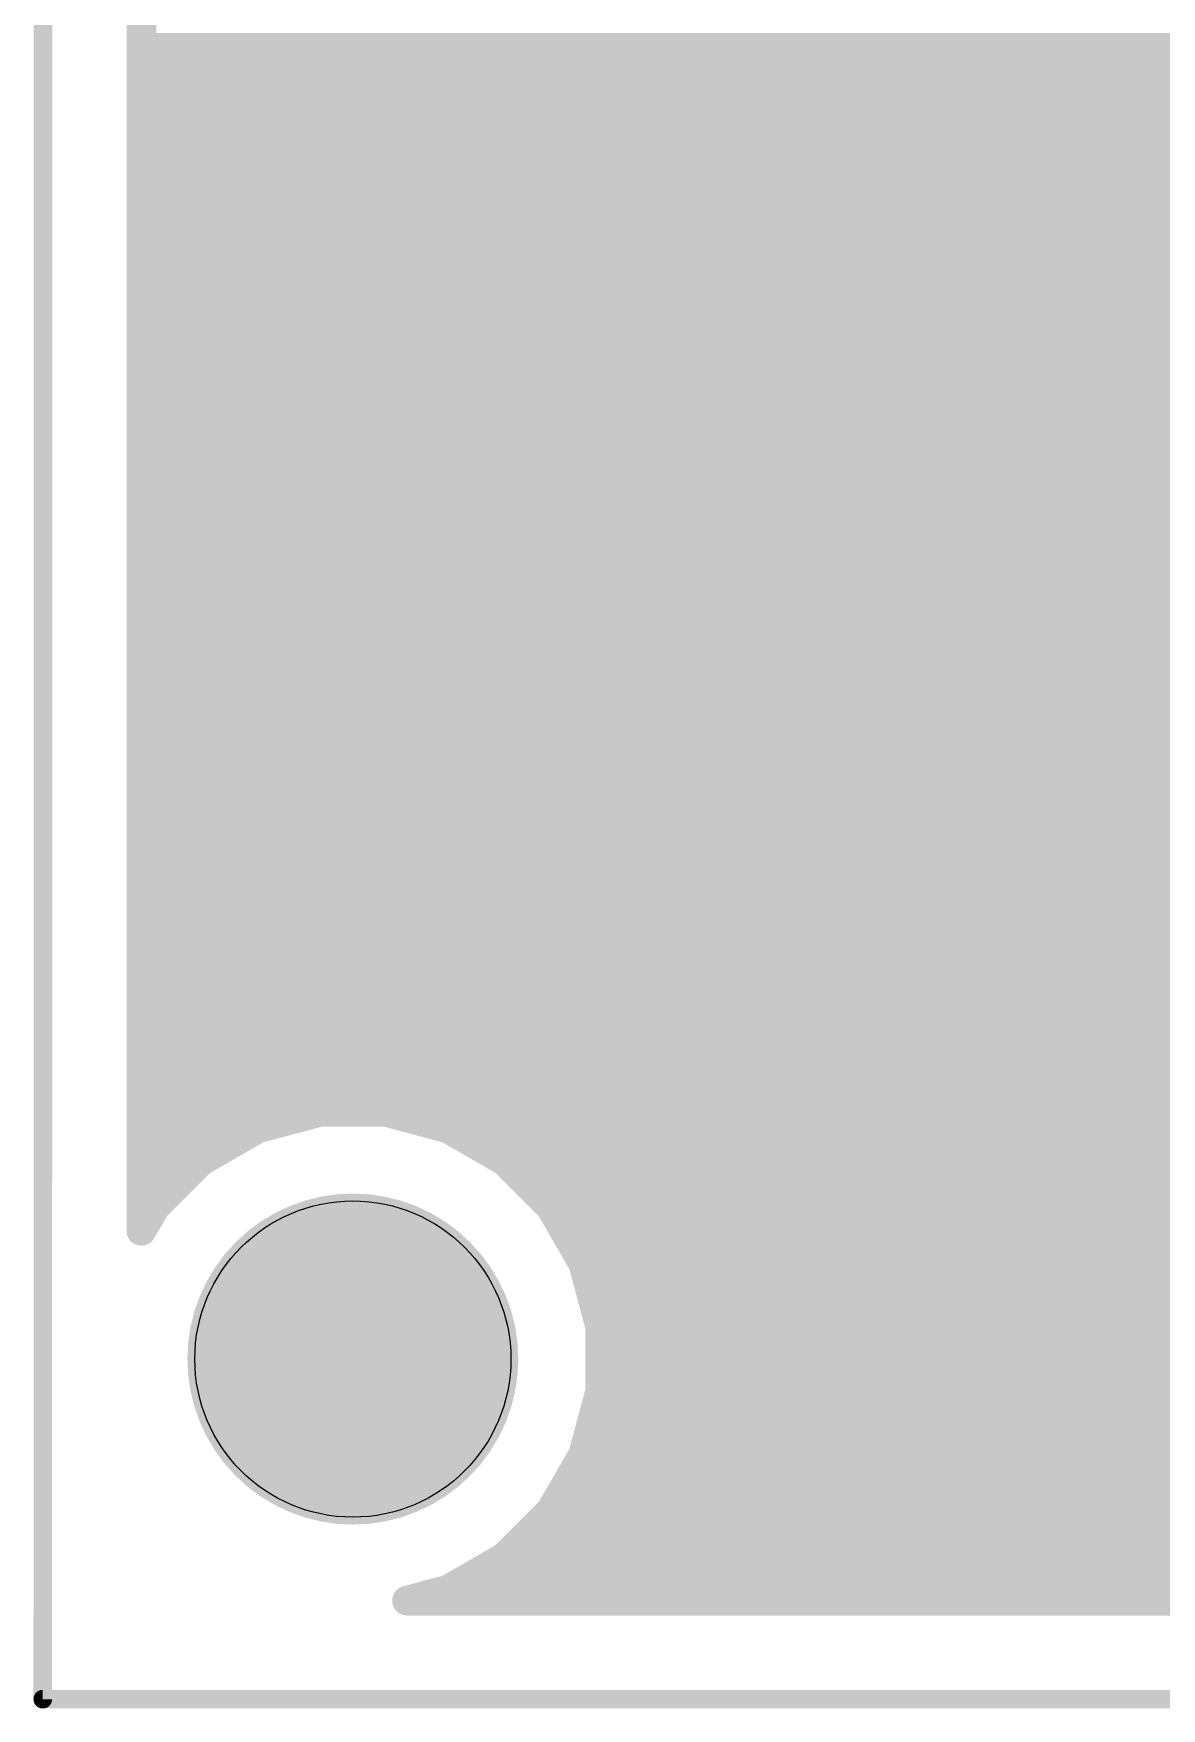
# Model space of a CAD drawing. Extents: x 0 to 10.8, y 0 to 6.1.
# Drawn here: x -0.006 to 0.601, y -0.013 to 0.888 of the extents above; entities that cross this region are included whole.
import ezdxf

# ---------------------------------------------------------------- set-up
doc = ezdxf.new("R2010")
doc.units = 0
for name, color, linetype in [('1', 22, 'CONTINUOUS'), ('116', 253, 'CONTINUOUS'), ('16', 175, 'CONTINUOUS'), ('20', 7, 'CONTINUOUS'), ('29', 253, 'CONTINUOUS'), ('30', 253, 'CONTINUOUS')]:
    doc.layers.add(name, color=color, linetype=linetype)

msp = doc.modelspace()

# ---------------------------------------------------------------- linework, layer by layer
at = {"layer": '1', "const_width": 0.016}
for points in [[(0.052252, 0.24398), (0.052953, 4.289807)], [(0.052358, 0.88), (1.214, 0.88)], [(0.052358, 0.864), (1.039382, 0.864)], [(0.052354, 0.848), (1.019295, 0.848)], [(0.05235, 0.832), (1.008874, 0.832)], [(0.05235, 0.816), (1.003461, 0.816)], [(0.052346, 0.8), (1.065177, 0.8)], [(0.052343, 0.784), (1.004189, 0.784)], [(0.052343, 0.768), (1.010303, 0.768)], [(0.052339, 0.752), (1.021941, 0.752)], [(0.052335, 0.736), (1.045087, 0.736)], [(0.052331, 0.72), (1.309, 0.72)], [(0.052331, 0.704), (1.304307, 0.704)], [(0.052327, 0.688), (1.288307, 0.688)], [(0.052323, 0.672), (1.272307, 0.672)], [(0.052323, 0.656), (1.046024, 0.656)], [(0.052319, 0.64), (1.020669, 0.64)], [(0.052315, 0.624), (1.006996, 0.624)], [(0.052315, 0.608), (1.00037, 0.608)], [(0.052311, 0.592), (0.997047, 0.592)], [(0.052307, 0.576), (0.997047, 0.576)], [(0.052303, 0.56), (1.001055, 0.56)], [(0.052303, 0.544), (1.007681, 0.544)], [(0.052299, 0.528), (1.022335, 0.528)], [(0.052295, 0.512), (1.050039, 0.512)], [(0.052295, 0.496), (1.71352, 0.496)], [(0.052291, 0.48), (1.732685, 0.48)], [(0.052287, 0.464), (1.725965, 0.464)], [(0.052283, 0.448), (1.712039, 0.448)], [(0.052283, 0.432), (1.706039, 0.432)], [(0.05228, 0.416), (1.706039, 0.416)], [(0.052276, 0.4), (1.125043, 0.4)], [(0.052276, 0.384), (1.091709, 0.384)], [(0.052272, 0.368), (1.075043, 0.368)], [(0.052268, 0.352), (1.063764, 0.352)], [(0.052268, 0.336), (1.055378, 0.336)], [(0.052264, 0.32), (1.051091, 0.32)], [(0.148488, 0.307996), (0.114661, 0.298933)], [(0.183508, 0.307996), (0.148488, 0.307996)], [(0.217335, 0.298933), (0.183508, 0.307996)], [(0.05226, 0.304), (0.133575, 0.304)], [(0.114661, 0.298933), (0.084335, 0.281425)], [(0.198425, 0.304), (1.048819, 0.304)], [(0.247661, 0.281425), (0.217335, 0.298933)], [(0.052256, 0.288), (0.095724, 0.288)], [(0.084335, 0.281425), (0.059571, 0.256661)], [(0.236276, 0.288), (1.048819, 0.288)], [(0.272425, 0.256661), (0.247661, 0.281425)], [(0.052256, 0.272), (0.074909, 0.272)], [(0.257087, 0.272), (1.051854, 0.272)], [(0.059571, 0.256661), (0.052252, 0.24398)], [(0.052252, 0.256), (0.059193, 0.256)], [(0.289933, 0.226335), (0.272425, 0.256661)], [(0.272807, 0.256), (1.056177, 0.256)], [(0.282047, 0.24), (1.065413, 0.24)], [(0.298996, 0.192508), (0.289933, 0.226335)], [(0.290559, 0.224), (1.077906, 0.224)], [(0.294846, 0.208), (1.096661, 0.208)], [(0.298996, 0.157488), (0.298996, 0.192508)], [(0.298996, 0.192), (1.13572, 0.192)], [(0.298996, 0.176), (9.22898, 0.176)], [(0.289933, 0.123661), (0.298996, 0.157488)], [(0.298996, 0.16), (9.24498, 0.16)], [(0.295382, 0.144), (9.26098, 0.144)], [(0.291094, 0.128), (9.27698, 0.128)], [(0.272425, 0.093335), (0.289933, 0.123661)], [(0.283201, 0.112), (9.29298, 0.112)], [(0.247661, 0.068571), (0.272425, 0.093335)], [(0.273961, 0.096), (9.30898, 0.096)], [(0.259091, 0.08), (9.330571, 0.08)], [(0.217335, 0.051063), (0.247661, 0.068571)], [(0.23974, 0.064), (10.569252, 0.064)], [(0.195146, 0.045122), (0.217335, 0.051063)], [(0.205894, 0.048), (10.603098, 0.048)], [(10.61385, 0.045122), (0.195146, 0.045122)]]:
    msp.add_lwpolyline(points, dxfattribs=at)
at = {"layer": '1', "const_width": 0.008}
for points in [[(0.052358, 0.884, 1), (0.052358, 0.876)], [(0.052358, 0.868, 1), (0.052358, 0.86)], [(0.052354, 0.852, 1), (0.052354, 0.844)], [(0.05235, 0.836, 1), (0.05235, 0.828)], [(0.05235, 0.82, 1), (0.05235, 0.812)], [(0.052346, 0.804, 1), (0.052346, 0.796)], [(0.052343, 0.788, 1), (0.052343, 0.78)], [(0.052343, 0.772, 1), (0.052343, 0.764)], [(0.052339, 0.756, 1), (0.052339, 0.748)], [(0.052335, 0.74, 1), (0.052335, 0.732)], [(0.052331, 0.724, 1), (0.052331, 0.716)], [(0.052331, 0.708, 1), (0.052331, 0.7)], [(0.052327, 0.692, 1), (0.052327, 0.684)], [(0.052323, 0.676, 1), (0.052323, 0.668)], [(0.052323, 0.66, 1), (0.052323, 0.652)], [(0.052319, 0.644, 1), (0.052319, 0.636)], [(0.052315, 0.628, 1), (0.052315, 0.62)], [(0.052315, 0.612, 1), (0.052315, 0.604)], [(0.052311, 0.596, 1), (0.052311, 0.588)], [(0.052307, 0.58, 1), (0.052307, 0.572)], [(0.052303, 0.564, 1), (0.052303, 0.556)], [(0.052303, 0.548, 1), (0.052303, 0.54)], [(0.052299, 0.532, 1), (0.052299, 0.524)], [(0.052295, 0.516, 1), (0.052295, 0.508)], [(0.052295, 0.5, 1), (0.052295, 0.492)], [(0.052291, 0.484, 1), (0.052291, 0.476)], [(0.052287, 0.468, 1), (0.052287, 0.46)], [(0.052283, 0.452, 1), (0.052283, 0.444)], [(0.052283, 0.436, 1), (0.052283, 0.428)], [(0.05228, 0.42, 1), (0.05228, 0.412)], [(0.052276, 0.404, 1), (0.052276, 0.396)], [(0.052276, 0.388, 1), (0.052276, 0.38)], [(0.052272, 0.372, 1), (0.052272, 0.364)], [(0.052268, 0.356, 1), (0.052268, 0.348)], [(0.052268, 0.34, 1), (0.052268, 0.332)], [(0.052264, 0.324, 1), (0.052264, 0.316)], [(0.148488, 0.311996, 1), (0.148488, 0.303996)], [(0.149523, 0.304132, 1), (0.147453, 0.31186)], [(0.184543, 0.31186, 1), (0.182473, 0.304132)], [(0.183508, 0.303996, 1), (0.183508, 0.311996)], [(0.05226, 0.308, 1), (0.05226, 0.3)], [(0.113626, 0.302797, 1), (0.115697, 0.295069)], [(0.116661, 0.295469, 1), (0.112662, 0.302397)], [(0.133575, 0.3, 1), (0.133575, 0.308)], [(0.198425, 0.308, 1), (0.198425, 0.3)], [(0.219335, 0.302397, 1), (0.215335, 0.295469)], [(0.216299, 0.295069, 1), (0.21837, 0.302797)], [(0.052256, 0.292, 1), (0.052256, 0.284)], [(0.082335, 0.284889, 1), (0.086335, 0.277961)], [(0.087163, 0.278597, 1), (0.081506, 0.284254)], [(0.095724, 0.284, 1), (0.095724, 0.292)], [(0.236276, 0.292, 1), (0.236276, 0.284)], [(0.25049, 0.284254, 1), (0.244833, 0.278597)], [(0.245662, 0.277961, 1), (0.249661, 0.284889)], [(0.052256, 0.276, 1), (0.052256, 0.268)], [(0.074909, 0.268, 1), (0.074909, 0.276)], [(0.257087, 0.276, 1), (0.257087, 0.268)], [(0.052252, 0.26, 1), (0.052252, 0.252)], [(0.056742, 0.25949, 1), (0.062399, 0.253833)], [(0.063035, 0.254662, 1), (0.056106, 0.258661)], [(0.059193, 0.252, 1), (0.059193, 0.26)], [(0.275889, 0.258661, 1), (0.268961, 0.254662)], [(0.272807, 0.26, 1), (0.272807, 0.252)], [(0.269597, 0.253833, 1), (0.275254, 0.25949)], [(0.048788, 0.24598, 1), (0.055716, 0.241981)], [(0.048252, 0.243981, 1), (0.056252, 0.24398)], [(0.282047, 0.244, 1), (0.282047, 0.236)], [(0.293797, 0.22737, 1), (0.286069, 0.225299)], [(0.286469, 0.224335, 1), (0.293397, 0.228335)], [(0.290559, 0.228, 1), (0.290559, 0.22)], [(0.294846, 0.212, 1), (0.294846, 0.204)], [(0.302996, 0.192508, 1), (0.294996, 0.192508)], [(0.298996, 0.196, 1), (0.298996, 0.188)], [(0.295132, 0.191473, 1), (0.30286, 0.193543)], [(0.298996, 0.18, 1), (0.298996, 0.172)], [(0.298996, 0.164, 1), (0.298996, 0.156)], [(0.30286, 0.156453, 1), (0.295132, 0.158523)], [(0.294996, 0.157488, 1), (0.302996, 0.157488)], [(0.295382, 0.148, 1), (0.295382, 0.14)], [(0.291094, 0.132, 1), (0.291094, 0.124)], [(0.286069, 0.124697, 1), (0.293797, 0.122626)], [(0.293397, 0.121662, 1), (0.286469, 0.125661)], [(0.283201, 0.116, 1), (0.283201, 0.108)], [(0.268961, 0.095335, 1), (0.275889, 0.091335)], [(0.275254, 0.090506, 1), (0.269597, 0.096163)], [(0.273961, 0.1, 1), (0.273961, 0.092)], [(0.259091, 0.084, 1), (0.259091, 0.076)], [(0.244833, 0.071399, 1), (0.25049, 0.065742)], [(0.249661, 0.065107, 1), (0.245662, 0.072035)], [(0.23974, 0.068, 1), (0.23974, 0.06)], [(0.205894, 0.052, 1), (0.205894, 0.044)], [(0.215335, 0.054527, 1), (0.219335, 0.047599)], [(0.218369, 0.047199, 1), (0.2163, 0.054927)], [(0.194111, 0.048986, 1), (0.19618, 0.041258)], [(0.195146, 0.049122, 1), (0.195146, 0.041122)]]:
    msp.add_lwpolyline(points, format="xyb", dxfattribs=at)
at = {"layer": '116', "const_width": 0.081063}
msp.add_lwpolyline([(0.165984, 0.128543, 1), (0.165984, 0.221457, 1), (0.165984, 0.128543)], format="xyb", dxfattribs=at)
at = {"layer": '16', "const_width": 0.016}
for points in [[(0.052252, 0.24398), (0.052953, 4.289807)], [(0.052358, 0.88), (1.629846, 0.88)], [(0.052358, 0.864), (1.039382, 0.864)], [(0.052354, 0.848), (1.019295, 0.848)], [(0.05235, 0.832), (1.008874, 0.832)], [(0.05235, 0.816), (1.003461, 0.816)], [(0.052346, 0.8), (1.065177, 0.8)], [(0.052343, 0.784), (1.004189, 0.784)], [(0.052343, 0.768), (1.010303, 0.768)], [(0.052339, 0.752), (1.021941, 0.752)], [(0.052335, 0.736), (1.045087, 0.736)], [(0.052331, 0.72), (1.154846, 0.72)], [(0.052331, 0.704), (1.138846, 0.704)], [(0.052327, 0.688), (1.122846, 0.688)], [(0.052323, 0.672), (1.106846, 0.672)], [(0.052323, 0.656), (1.046024, 0.656)], [(0.052319, 0.64), (1.020669, 0.64)], [(0.052315, 0.624), (1.006996, 0.624)], [(0.052315, 0.608), (1.00037, 0.608)], [(0.052311, 0.592), (0.997047, 0.592)], [(0.052307, 0.576), (0.997047, 0.576)], [(0.052303, 0.56), (1.001055, 0.56)], [(0.052303, 0.544), (1.007681, 0.544)], [(0.052299, 0.528), (1.022335, 0.528)], [(0.052295, 0.512), (1.050039, 0.512)], [(0.052295, 0.496), (1.71352, 0.496)], [(0.052291, 0.48), (1.732685, 0.48)], [(0.052287, 0.464), (1.725965, 0.464)], [(0.052283, 0.448), (1.712039, 0.448)], [(0.052283, 0.432), (1.706039, 0.432)], [(0.05228, 0.416), (1.706039, 0.416)], [(0.052276, 0.4), (1.125043, 0.4)], [(0.052276, 0.384), (1.091709, 0.384)], [(0.052272, 0.368), (1.075043, 0.368)], [(0.052268, 0.352), (1.063764, 0.352)], [(0.052268, 0.336), (1.055378, 0.336)], [(0.052264, 0.32), (1.051091, 0.32)], [(0.148488, 0.307996), (0.114661, 0.298933)], [(0.183508, 0.307996), (0.148488, 0.307996)], [(0.217335, 0.298933), (0.183508, 0.307996)], [(0.05226, 0.304), (0.133575, 0.304)], [(0.114661, 0.298933), (0.084335, 0.281425)], [(0.198425, 0.304), (1.048819, 0.304)], [(0.247661, 0.281425), (0.217335, 0.298933)], [(0.052256, 0.288), (0.095724, 0.288)], [(0.084335, 0.281425), (0.059571, 0.256661)], [(0.236276, 0.288), (1.048819, 0.288)], [(0.272425, 0.256661), (0.247661, 0.281425)], [(0.052256, 0.272), (0.074909, 0.272)], [(0.257087, 0.272), (1.051854, 0.272)], [(0.059571, 0.256661), (0.052252, 0.24398)], [(0.052252, 0.256), (0.059193, 0.256)], [(0.289933, 0.226335), (0.272425, 0.256661)], [(0.272807, 0.256), (1.056177, 0.256)], [(0.282047, 0.24), (1.065413, 0.24)], [(0.298996, 0.192508), (0.289933, 0.226335)], [(0.290559, 0.224), (1.077906, 0.224)], [(0.294846, 0.208), (1.096661, 0.208)], [(0.298996, 0.157488), (0.298996, 0.192508)], [(0.298996, 0.192), (1.13572, 0.192)], [(0.298996, 0.176), (10.51, 0.176)], [(0.289933, 0.123661), (0.298996, 0.157488)], [(0.298996, 0.16), (10.51, 0.16)], [(0.295382, 0.144), (10.51361, 0.144)], [(0.291094, 0.128), (10.517898, 0.128)], [(0.272425, 0.093335), (0.289933, 0.123661)], [(0.283201, 0.112), (10.525791, 0.112)], [(0.247661, 0.068571), (0.272425, 0.093335)], [(0.273961, 0.096), (10.535031, 0.096)], [(0.259091, 0.08), (10.549906, 0.08)], [(0.217335, 0.051063), (0.247661, 0.068571)], [(0.23974, 0.064), (10.569252, 0.064)], [(0.195146, 0.045122), (0.217335, 0.051063)], [(0.205894, 0.048), (10.603098, 0.048)], [(10.61385, 0.045122), (0.195146, 0.045122)]]:
    msp.add_lwpolyline(points, dxfattribs=at)
at = {"layer": '16', "const_width": 0.008}
for points in [[(0.052358, 0.884, 1), (0.052358, 0.876)], [(0.052358, 0.868, 1), (0.052358, 0.86)], [(0.052354, 0.852, 1), (0.052354, 0.844)], [(0.05235, 0.836, 1), (0.05235, 0.828)], [(0.05235, 0.82, 1), (0.05235, 0.812)], [(0.052346, 0.804, 1), (0.052346, 0.796)], [(0.052343, 0.788, 1), (0.052343, 0.78)], [(0.052343, 0.772, 1), (0.052343, 0.764)], [(0.052339, 0.756, 1), (0.052339, 0.748)], [(0.052335, 0.74, 1), (0.052335, 0.732)], [(0.052331, 0.724, 1), (0.052331, 0.716)], [(0.052331, 0.708, 1), (0.052331, 0.7)], [(0.052327, 0.692, 1), (0.052327, 0.684)], [(0.052323, 0.676, 1), (0.052323, 0.668)], [(0.052323, 0.66, 1), (0.052323, 0.652)], [(0.052319, 0.644, 1), (0.052319, 0.636)], [(0.052315, 0.628, 1), (0.052315, 0.62)], [(0.052315, 0.612, 1), (0.052315, 0.604)], [(0.052311, 0.596, 1), (0.052311, 0.588)], [(0.052307, 0.58, 1), (0.052307, 0.572)], [(0.052303, 0.564, 1), (0.052303, 0.556)], [(0.052303, 0.548, 1), (0.052303, 0.54)], [(0.052299, 0.532, 1), (0.052299, 0.524)], [(0.052295, 0.516, 1), (0.052295, 0.508)], [(0.052295, 0.5, 1), (0.052295, 0.492)], [(0.052291, 0.484, 1), (0.052291, 0.476)], [(0.052287, 0.468, 1), (0.052287, 0.46)], [(0.052283, 0.452, 1), (0.052283, 0.444)], [(0.052283, 0.436, 1), (0.052283, 0.428)], [(0.05228, 0.42, 1), (0.05228, 0.412)], [(0.052276, 0.404, 1), (0.052276, 0.396)], [(0.052276, 0.388, 1), (0.052276, 0.38)], [(0.052272, 0.372, 1), (0.052272, 0.364)], [(0.052268, 0.356, 1), (0.052268, 0.348)], [(0.052268, 0.34, 1), (0.052268, 0.332)], [(0.052264, 0.324, 1), (0.052264, 0.316)], [(0.148488, 0.311996, 1), (0.148488, 0.303996)], [(0.149523, 0.304132, 1), (0.147453, 0.31186)], [(0.184543, 0.31186, 1), (0.182473, 0.304132)], [(0.183508, 0.303996, 1), (0.183508, 0.311996)], [(0.05226, 0.308, 1), (0.05226, 0.3)], [(0.113626, 0.302797, 1), (0.115697, 0.295069)], [(0.116661, 0.295469, 1), (0.112662, 0.302397)], [(0.133575, 0.3, 1), (0.133575, 0.308)], [(0.198425, 0.308, 1), (0.198425, 0.3)], [(0.219335, 0.302397, 1), (0.215335, 0.295469)], [(0.216299, 0.295069, 1), (0.21837, 0.302797)], [(0.052256, 0.292, 1), (0.052256, 0.284)], [(0.082335, 0.284889, 1), (0.086335, 0.277961)], [(0.087163, 0.278597, 1), (0.081506, 0.284254)], [(0.095724, 0.284, 1), (0.095724, 0.292)], [(0.236276, 0.292, 1), (0.236276, 0.284)], [(0.25049, 0.284254, 1), (0.244833, 0.278597)], [(0.245662, 0.277961, 1), (0.249661, 0.284889)], [(0.052256, 0.276, 1), (0.052256, 0.268)], [(0.074909, 0.268, 1), (0.074909, 0.276)], [(0.257087, 0.276, 1), (0.257087, 0.268)], [(0.052252, 0.26, 1), (0.052252, 0.252)], [(0.056742, 0.25949, 1), (0.062399, 0.253833)], [(0.063035, 0.254662, 1), (0.056106, 0.258661)], [(0.059193, 0.252, 1), (0.059193, 0.26)], [(0.275889, 0.258661, 1), (0.268961, 0.254662)], [(0.272807, 0.26, 1), (0.272807, 0.252)], [(0.269597, 0.253833, 1), (0.275254, 0.25949)], [(0.048788, 0.24598, 1), (0.055716, 0.241981)], [(0.048252, 0.243981, 1), (0.056252, 0.24398)], [(0.282047, 0.244, 1), (0.282047, 0.236)], [(0.293797, 0.22737, 1), (0.286069, 0.225299)], [(0.286469, 0.224335, 1), (0.293397, 0.228335)], [(0.290559, 0.228, 1), (0.290559, 0.22)], [(0.294846, 0.212, 1), (0.294846, 0.204)], [(0.302996, 0.192508, 1), (0.294996, 0.192508)], [(0.298996, 0.196, 1), (0.298996, 0.188)], [(0.295132, 0.191473, 1), (0.30286, 0.193543)], [(0.298996, 0.18, 1), (0.298996, 0.172)], [(0.298996, 0.164, 1), (0.298996, 0.156)], [(0.30286, 0.156453, 1), (0.295132, 0.158523)], [(0.294996, 0.157488, 1), (0.302996, 0.157488)], [(0.295382, 0.148, 1), (0.295382, 0.14)], [(0.291094, 0.132, 1), (0.291094, 0.124)], [(0.286069, 0.124697, 1), (0.293797, 0.122626)], [(0.293397, 0.121662, 1), (0.286469, 0.125661)], [(0.283201, 0.116, 1), (0.283201, 0.108)], [(0.268961, 0.095335, 1), (0.275889, 0.091335)], [(0.275254, 0.090506, 1), (0.269597, 0.096163)], [(0.273961, 0.1, 1), (0.273961, 0.092)], [(0.259091, 0.084, 1), (0.259091, 0.076)], [(0.244833, 0.071399, 1), (0.25049, 0.065742)], [(0.249661, 0.065107, 1), (0.245662, 0.072035)], [(0.23974, 0.068, 1), (0.23974, 0.06)], [(0.205894, 0.052, 1), (0.205894, 0.044)], [(0.215335, 0.054527, 1), (0.219335, 0.047599)], [(0.218369, 0.047199, 1), (0.2163, 0.054927)], [(0.194111, 0.048986, 1), (0.19618, 0.041258)], [(0.195146, 0.049122, 1), (0.195146, 0.041122)]]:
    msp.add_lwpolyline(points, format="xyb", dxfattribs=at)
at = {"layer": '20', "const_width": 0.01}
for points in [[(0, 4.527559), (-0.000787, -0.007874)], [(-0.000787, -0.007874), (10.807087, -0.007874)]]:
    msp.add_lwpolyline(points, dxfattribs=at)
at = {"layer": '20', "const_width": 0.005}
for points in [[(-0.000787, -0.005374, 1), (-0.000787, -0.010374)], [(-0.003287, -0.007874, 1), (0.001713, -0.007874)]]:
    msp.add_lwpolyline(points, format="xyb", dxfattribs=at)
at = {"layer": '20'}
msp.add_circle((0.166, 0.175), 0.085, dxfattribs=at)
at = {"layer": '29', "const_width": 0.089}
msp.add_lwpolyline([(0.166, 0.1305, 1), (0.166, 0.2195, 1), (0.166, 0.1305)], format="xyb", dxfattribs=at)
at = {"layer": '30', "const_width": 0.089}
msp.add_lwpolyline([(0.166, 0.1305, 1), (0.166, 0.2195, 1), (0.166, 0.1305)], format="xyb", dxfattribs=at)

doc.saveas('drawing.dxf')
